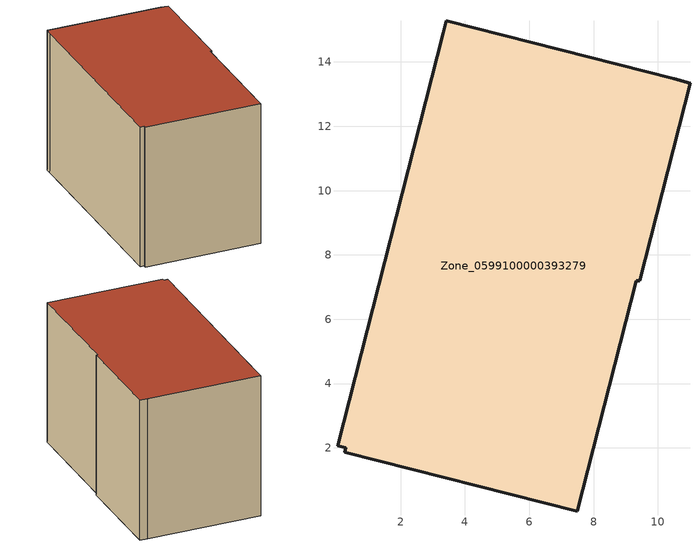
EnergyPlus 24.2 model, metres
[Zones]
Zone_0599100000393279
 floor ground (C_G): 7.5,0.03 0.26,1.86 0.29,2.01 0.04,2.07 3.33,14.92 3.42,15.28 10.51,13.48 11,13.35 9.44,7.2 9.33,7.2 z0
 wall outside (C_F): 0.26,1.86 7.5,0.03 9.33,7.2 9.44,7.2 11,13.35 10.51,13.48 3.42,15.28 3.33,14.92 0.04,2.07 0.29,2.01 0.26,1.86 z0:9.29
 roof outside (C_R): 11,13.35 10.51,13.48 3.42,15.28 3.33,14.92 0.04,2.07 0.29,2.01 0.26,1.86 7.5,0.03 9.33,7.2 9.44,7.2 z9.29
[BUILDING]
Pand.0599100000393279: North Axis=0; Terrain=City; Loads Convergence Tolerance Value=0.04; Temperature Convergence Tolerance Value=0.4; Solar Distribution=FullExterior; Maximum Number of Warmup Days=25; Minimum Number of Warmup Days=1
[Site:Location]
Rotterdam.The.Hague.AP_ZH_NLD Design_Conditions: Latitude=51.96; Longitude=4.45; Time Zone=1; Elevation=-4.5
[SITE:GROUNDTEMPERATURE:BUILDINGSURFACE]
18, 18, 18, 18, 18, 18, 18, 18, 18, 18, 18, 18
[MATERIAL] Thermal Absorptance=0.9; Solar Absorptance=0.7; Visible Absorptance=0.7
Name | Roughness | Thickness | Conductivity | Density | Specific Heat
G.D.1992-2005 | MediumSmooth | 0.15 | 0.06 | 540 | 1210
F.D.1992-2005 | Rough | 0.3 | 0.12 | 1920 | 840
R.D.1992-2005 | MediumRough | 0.2 | 0.08 | 1500 | 1000
[CONSTRUCTION]
C_G: G.D.1992-2005
C_F: F.D.1992-2005
C_R: R.D.1992-2005
[ZONE]
Zone_0599100000393279: Type=1; Multiplier=1; Ceiling Height=Autocalculate; Volume=Autocalculate; Floor Area=autocalculate; Part of Total Floor Area=Yes
[ZONEINFILTRATION:DESIGNFLOWRATE]
Infil_Zone_0599100000393279: Zone or ZoneList or Space or SpaceList=Zone_0599100000393279; Schedule=AlwaysOn; Design Flow Rate Calculation Method=Flow/Area; Flow Rate per Floor Area=0.0021; Constant Term Coefficient=1; Temperature Term Coefficient=0; Velocity Term Coefficient=0; Velocity Squared Term Coefficient=0
[HVACTEMPLATE:ZONE:IDEALLOADSAIRSYSTEM]
Zone_0599100000393279: Maximum Heating Supply Air Temperature=50; Minimum Cooling Supply Air Temperature=13; Maximum Heating Supply Air Humidity Ratio=0.0156; Minimum Cooling Supply Air Humidity Ratio=0.0077; Heating Limit=NoLimit; Cooling Limit=NoLimit; Dehumidification Control Type=ConstantSensibleHeatRatio; Cooling Sensible Heat Ratio=0.7; Dehumidification Setpoint=60; Humidification Control Type=None; Humidification Setpoint=30; Outdoor Air Method=None; Outdoor Air Flow Rate per Person=0.00944; Outdoor Air Flow Rate per Zone Floor Area=0; Outdoor Air Flow Rate per Zone=0; Demand Controlled Ventilation Type=None; Outdoor Air Economizer Type=NoEconomizer; Heat Recovery Type=None; Sensible Heat Recovery Effectiveness=0.7; Latent Heat Recovery Effectiveness=0.65
[ZONECONTROL:THERMOSTAT]
ThermostatControl_Zone_0599100000393279: Zone or ZoneList=Zone_0599100000393279; Control Type Schedule=DualSetpointControlType; Control 1=Thermostat_Zone_0599100000393279; Temperature Difference Between Cutout And Setpoint=0
[THERMOSTATSETPOINT:DUALSETPOINT]
Thermostat_Zone_0599100000393279: Heating Setpoint Temperature Schedule=HeatingSetpoint_Zone_0599100000393279; Cooling Setpoint Temperature Schedule=CoolingSetpoint_Zone_0599100000393279
[SCHEDULE:COMPACT]
HeatingSetpoint_Zone_0599100000393279: Through: 12/31, For: AllDays, Until: 24:00, 21
CoolingSetpoint_Zone_0599100000393279: Through: 12/31, For: AllDays, Until: 24:00, 24
DualSetpointControlType: Through: 12/31, For: AllDays, Until: 24:00, 4
AlwaysOn: Through: 12/31, For: AllDays, Until: 24:00, 1
